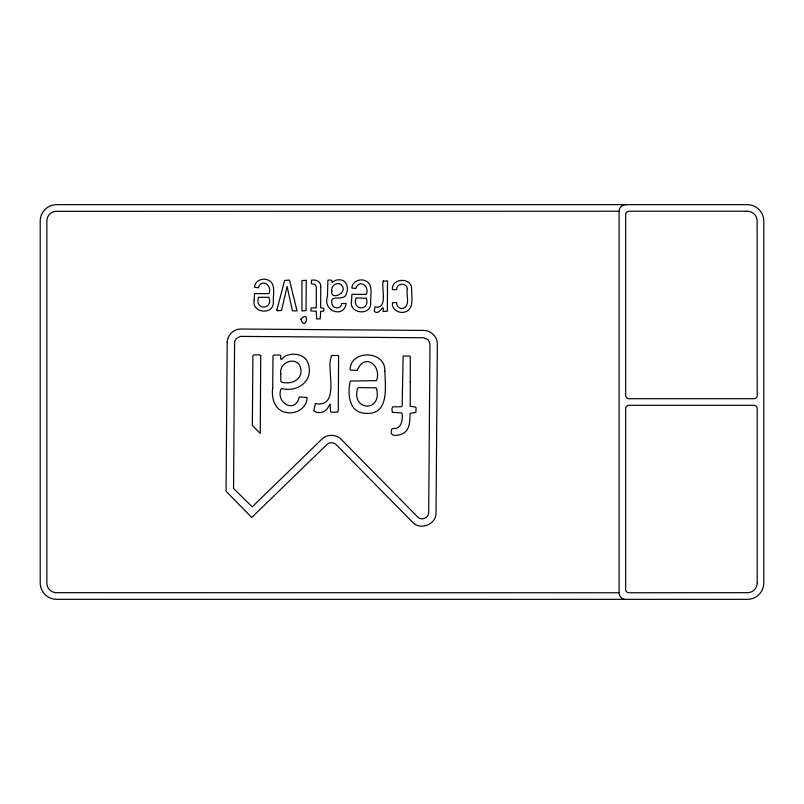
<?xml version="1.0" encoding="UTF-8"?>
<svg xmlns="http://www.w3.org/2000/svg" width="804" height="804" viewBox="0 0 804 804"><rect width="100%" height="100%" fill="white"/><g stroke="black" fill="none" stroke-linecap="round" stroke-linejoin="round"><path stroke-width="1.21" d="M383.247 281.189C380.975 287.52 388.664 309.51 374.935 306.947L374.242 311.259C379.739 316.706 384.222 301.018 383.106 311.47L387.377 311.158L387.518 280.908L383.247 281.189L383.498 280.727M625.663 204.658A6.583 6.583 0 0 0 619.08 211.231L55.355 211.331A9.849 9.849 0 0 0 46.873 219.814L46.873 584.186A9.849 9.849 0 0 0 55.355 592.669L619.08 592.769A6.703 6.703 0 0 0 624.517 599.342M619.08 211.231L619.08 592.769M254.195 300.324C251.441 312.887 272.968 315.449 273.36 302.817C272.707 295.38 276.908 282.536 266.948 279.601C261.541 277.923 254.707 281.169 254.486 287.309L258.416 287.772C261.742 277.722 272.868 285.721 268.858 293.631L254.526 293.591L254.195 300.324M272.727 388.061C271.139 397.779 274.837 410.673 285.973 412.432C295.581 414.743 307.138 408.03 307.078 397.488L299.259 396.945C295.49 414.02 275.782 403.236 280.887 389.166L281.752 388.593C300.193 393.025 316.203 377.609 306.435 359.79C301.661 353.921 292.696 352.815 286.013 355.79C282.526 356.926 280.154 363.408 280.767 355.609L279.933 355.006L273.672 355.077L272.998 355.951L272.727 388.061M306.223 280.335L306.063 310.545L301.952 310.997L301.932 280.576L306.223 280.335M338.595 356.172L338.263 411.276L337.559 412.13L331.389 412.191L330.474 411.558L330.253 404.01L326.715 409.427L324.032 411.527L320.836 412.563L316.866 412.442L313.731 410.814L315.379 403.568C340.142 408.06 326.856 370.101 330.725 358.644L331.479 355.499L337.74 355.468L338.595 356.172M351.569 300.636C348.373 313.399 370.242 316.454 370.734 303.57C369.991 296.123 374.312 283.279 364.323 280.345C358.906 278.666 352.082 281.913 351.851 288.063L355.78 288.515C359.177 278.475 370.152 286.435 366.222 294.385L351.891 294.334L351.569 300.636M384.825 371.006C385.357 387.588 389.558 416.723 363.669 413.135C348.393 411.497 347.449 392.272 350.323 381.046L376.533 380.624C382.011 365.518 364.503 352.192 357.277 370.363L350.845 370.222L350.072 369.599C350.695 349.187 385.729 350.454 384.825 371.006M407.337 289.43C406.05 295.309 410.553 305.5 403.266 308.404C399.769 309.329 396.241 306.244 396.603 302.666L392.583 302.585C390.975 309.078 398.935 313.841 404.713 312.052C414.944 309.399 411.196 295.701 411.648 288.375C411.145 276.978 391.206 278.094 392.442 289.601L396.774 289.721C395.98 282.656 407.708 282.325 407.337 289.43M410.251 382.011L410.201 406.271L415.598 407.075L416.11 408.06L415.829 412.442L410.191 413.326C409.718 419.577 410.261 426.874 405.548 431.758C401.487 435.557 387.86 438.793 391.89 428.874L392.744 428.401C401.065 430.029 402.975 420 402.141 413.869L401.598 412.904L392.221 412.301L391.97 408.462L392.784 406.774L401.136 406.784L402.181 405.919L403.126 356.102L409.377 355.981L410.311 356.584L410.251 382.011M260.727 355.559L260.255 433.446L252.345 425.427L252.908 355.74L253.622 354.896L259.702 354.835L260.727 355.559M320.756 286.676L320.625 307.781L323.791 308.233L323.851 310.585L323.62 311.158L320.655 311.289L320.243 318.897L316.645 318.907L316.253 311.269L310.877 310.927L311.078 307.962L316.294 307.821L316.324 286.897L314.786 284.415L311.369 283.691L311.57 280.164C315.851 279.3 321.309 281.571 320.756 286.676M327.479 296.344C322.102 310.645 343.66 319.098 346.243 303.48L341.69 303.59C341.278 310.113 331.218 308.736 331.851 302.415C329.962 294.033 344.725 302.043 346.363 293.52C349.016 288.023 346.604 279.511 339.399 279.812C336.685 279.661 333.851 280.596 332.132 282.787C332.384 280.214 330.766 279.501 327.871 280.284L327.479 296.344M258.526 297.329C254.466 310.525 273.139 310.223 268.978 297.289L258.526 297.329M227.19 342.635L226.055 491.184L226.678 491.958L251.763 517.434L326.916 444.501C329.318 442.059 333.549 442.16 335.982 444.491L413.095 522.751C421.055 530.58 436.12 524.198 436.029 513.042L437.336 344.172C437.466 336.836 430.924 330.283 423.577 330.404L240.175 329.027C233.16 329.318 227.16 335.63 227.19 342.635M234.577 342.112L233.552 488.46L252.235 506.842L321.942 439.095C326.937 434.18 335.63 434.07 340.735 438.873L417.959 517.243C421.758 520.932 428.884 517.786 428.693 512.49L429.979 343.931L428.21 339.77L423.718 337.75L240.366 336.384L236.044 338.685L234.577 342.112M280.807 374.101L280.787 381.217L281.5 382.071C293.641 385.759 306.294 376.413 298.807 363.981C291.882 356.745 278.656 364.393 280.807 374.101M300.897 319.098C305.419 332.866 310.726 308.816 300.897 319.098M331.881 290.978C329.74 300.575 347.418 293.701 342.363 286.214C339.439 280.556 330.213 285.028 331.881 290.978M366.443 298.264C370.111 311.56 351.549 310.656 356.071 297.932L366.443 298.264M376.734 389.307C381.759 412.673 351.247 410.985 357.539 388.322L358.825 387.598L375.991 387.84L376.734 389.307M276.857 310.022L277.249 310.826L281.541 310.414L287.088 286.475L292.455 310.826L297.028 310.846L289.47 280.104L284.606 280.415L276.857 310.022M757.217 582.689L757.127 584.186A9.849 9.849 0 0 1 748.645 592.669L628.949 592.769A3.286 3.286 0 0 1 625.663 589.483L625.663 408.583A3.286 3.286 0 0 1 628.949 405.286L753.931 405.286A3.286 3.286 0 0 1 757.217 408.583L757.217 582.689M747.358 204.658L56.642 204.658A16.442 16.442 0 0 0 40.2 221.1L40.2 582.9A16.442 16.442 0 0 0 56.642 599.342L747.358 599.342A16.442 16.442 0 0 0 763.8 582.9L763.8 221.1A16.442 16.442 0 0 0 747.358 204.658M747.137 211.231L628.949 211.231A3.286 3.286 0 0 0 625.663 214.517L625.663 395.417A3.286 3.286 0 0 0 628.949 398.714L753.931 398.714A3.286 3.286 0 0 0 757.217 395.417L757.127 219.814A9.849 9.849 0 0 0 748.645 211.331L747.137 211.231"/></g></svg>
